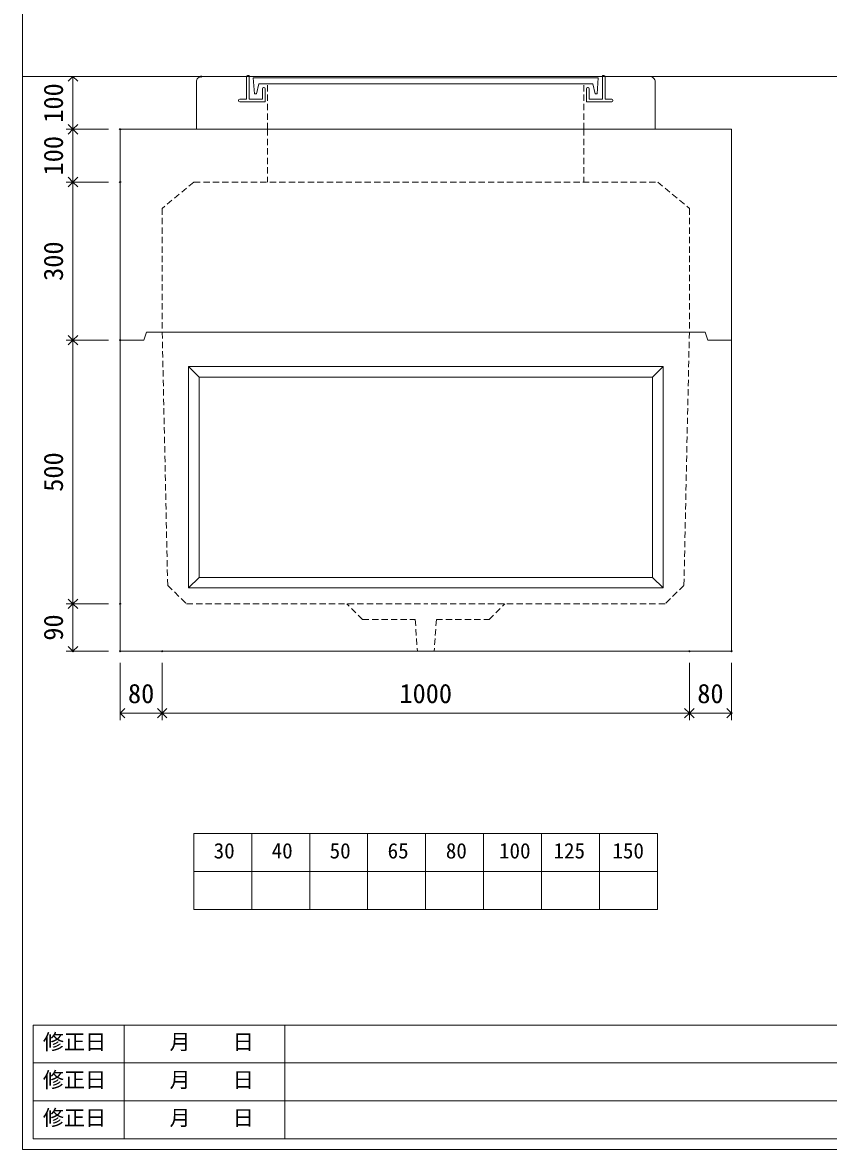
# Model space of a CAD drawing. Units: millimetres, scale not verified. Extents: x -4890 to 18490, y -2334 to 2334.
# Drawn here: x -1230 to 299, y -1941 to 196 of the extents above; entities that cross this region are included whole.
import ezdxf
from ezdxf.enums import TextEntityAlignment as Align

# ---------------------------------------------------------------- set-up
doc = ezdxf.new("R2010")
doc.units = ezdxf.units.MM
doc.header["$LTSCALE"] = 10
doc.header["$PDMODE"] = 32
doc.header["$PDSIZE"] = 2
doc.linetypes.add('DASHED1', pattern=[1.8, 1.2, -0.6])
doc.layers.add('0-1_Defpoints', color=7, linetype='Continuous')
for name, color, linetype, lineweight in [('0-2_waku', 7, 'Continuous', 18), ('0-3_gaikei', 7, 'Continuous', 18), ('0-4_kakure', 7, 'DASHED1', 5), ('0-5_sunpou', 7, 'Continuous', 5), ('0-9_uchigawa', 6, 'Continuous', 18), ('0-B_futa', 3, 'Continuous', 18), ('0-C_GL', 4, 'Continuous', 18), ('0-E_文字１', 7, 'Continuous', 18)]:
    doc.layers.add(name, color=color, linetype=linetype, lineweight=lineweight)
doc.styles.add('ＭＳ ゴシック', font='')
doc.styles.get('ＭＳ ゴシック').set_extended_font_data('MS Gothic')

# ---------------------------------------------------------------- blocks, each defined once
blk = doc.blocks.new('_Open90')
at = {"layer": '0-5_sunpou'}
blk.add_line((0, 0), (-1, 0), dxfattribs=at)
blk.add_lwpolyline([(-0.5, 0.5), (0, 0), (-0.5, -0.5)], dxfattribs=at)
blk = doc.blocks.new('D62')
at = {"layer": '0-1_Defpoints'}
for p in [(402.32, 1174.36), (482.32, 1174.36), (482.32, 1056.94)]:
    blk.add_point(p, dxfattribs=at)
at = {"layer": '0-5_sunpou'}
for p, q in [((402.32, 1152.36), (402.32, 1043.94)), ((482.32, 1152.36), (482.32, 1043.94)), ((420.32, 1056.94), (464.32, 1056.94))]:
    blk.add_line(p, q, dxfattribs=at)
at = {"layer": '0-5_sunpou', "xscale": 18, "yscale": 18, "rotation": 180}
blk.add_blockref('_Open90', (402.32, 1056.94), dxfattribs=at)
at = {"layer": '0-5_sunpou', "xscale": 18, "yscale": 18}
blk.add_blockref('_Open90', (482.32, 1056.94), dxfattribs=at)
at = {"layer": '0-5_sunpou', "style": 'ＭＳ ゴシック'}
blk.add_text('80', height=36.66, dxfattribs=at).set_placement((417.32, 1064.94), align=Align.BOTTOM_LEFT)
blk = doc.blocks.new('D63')
at = {"layer": '0-1_Defpoints'}
for p in [(482.32, 1174.36), (1482.32, 1174.36), (1482.32, 1056.94)]:
    blk.add_point(p, dxfattribs=at)
at = {"layer": '0-5_sunpou'}
for p, q in [((482.32, 1152.36), (482.32, 1043.94)), ((1482.32, 1152.36), (1482.32, 1043.94)), ((500.32, 1056.94), (1464.32, 1056.94))]:
    blk.add_line(p, q, dxfattribs=at)
at = {"layer": '0-5_sunpou', "xscale": 18, "yscale": 18, "rotation": 180}
blk.add_blockref('_Open90', (482.32, 1056.94), dxfattribs=at)
at = {"layer": '0-5_sunpou', "xscale": 18, "yscale": 18}
blk.add_blockref('_Open90', (1482.32, 1056.94), dxfattribs=at)
at = {"layer": '0-5_sunpou', "style": 'ＭＳ ゴシック'}
blk.add_text('1000', height=36.66, dxfattribs=at).set_placement((932.32, 1064.94), align=Align.BOTTOM_LEFT)
blk = doc.blocks.new('D64')
at = {"layer": '0-1_Defpoints'}
for p in [(1482.32, 1174.36), (1562.32, 1174.36), (1562.32, 1056.94)]:
    blk.add_point(p, dxfattribs=at)
at = {"layer": '0-5_sunpou'}
for p, q in [((1482.32, 1152.36), (1482.32, 1043.94)), ((1562.32, 1152.36), (1562.32, 1043.94)), ((1500.32, 1056.94), (1544.32, 1056.94))]:
    blk.add_line(p, q, dxfattribs=at)
at = {"layer": '0-5_sunpou', "xscale": 18, "yscale": 18, "rotation": 180}
blk.add_blockref('_Open90', (1482.32, 1056.94), dxfattribs=at)
at = {"layer": '0-5_sunpou', "xscale": 18, "yscale": 18}
blk.add_blockref('_Open90', (1562.32, 1056.94), dxfattribs=at)
at = {"layer": '0-5_sunpou', "style": 'ＭＳ ゴシック'}
blk.add_text('80', height=36.66, dxfattribs=at).set_placement((1497.32, 1064.94), align=Align.BOTTOM_LEFT)
blk = doc.blocks.new('D65')
at = {"layer": '0-1_Defpoints'}
for p in [(402.32, 1264.36), (313, 1174.36), (402.32, 1174.36)]:
    blk.add_point(p, dxfattribs=at)
at = {"layer": '0-5_sunpou'}
for p, q in [((380.32, 1264.36), (300, 1264.36)), ((313, 1246.36), (313, 1192.36)), ((380.32, 1174.36), (300, 1174.36))]:
    blk.add_line(p, q, dxfattribs=at)
at = {"layer": '0-5_sunpou', "xscale": 18, "yscale": 18}
for p, rotation in [((313, 1264.36), 90), ((313, 1174.36), 270)]:
    blk.add_blockref('_Open90', p, dxfattribs=dict(at, rotation=rotation))
at = {"layer": '0-5_sunpou', "style": 'ＭＳ ゴシック'}
blk.add_text('90', height=36.66, rotation=90, dxfattribs=at).set_placement((305, 1194.36), align=Align.BOTTOM_LEFT)
blk = doc.blocks.new('D66')
at = {"layer": '0-1_Defpoints'}
for p in [(402.32, 1764.36), (313, 1264.36), (402.32, 1264.36)]:
    blk.add_point(p, dxfattribs=at)
at = {"layer": '0-5_sunpou'}
for p, q in [((380.32, 1764.36), (300, 1764.36)), ((313, 1746.36), (313, 1282.36)), ((380.32, 1264.36), (300, 1264.36))]:
    blk.add_line(p, q, dxfattribs=at)
at = {"layer": '0-5_sunpou', "xscale": 18, "yscale": 18}
for p, rotation in [((313, 1764.36), 90), ((313, 1264.36), 270)]:
    blk.add_blockref('_Open90', p, dxfattribs=dict(at, rotation=rotation))
at = {"layer": '0-5_sunpou', "style": 'ＭＳ ゴシック'}
blk.add_text('500', height=36.66, rotation=90, dxfattribs=at).set_placement((305, 1476.86), align=Align.BOTTOM_LEFT)
blk = doc.blocks.new('D44')
at = {"layer": '0-1_Defpoints'}
for p in [(556.15, 2264.36), (313, 2164.36), (402.32, 2164.36)]:
    blk.add_point(p, dxfattribs=at)
at = {"layer": '0-5_sunpou'}
for p, q in [((534.15, 2264.36), (300, 2264.36)), ((313, 2246.36), (313, 2182.36)), ((380.32, 2164.36), (300, 2164.36))]:
    blk.add_line(p, q, dxfattribs=at)
at = {"layer": '0-5_sunpou', "xscale": 18, "yscale": 18}
for p, rotation in [((313, 2264.36), 90), ((313, 2164.36), 270)]:
    blk.add_blockref('_Open90', p, dxfattribs=dict(at, rotation=rotation))
at = {"layer": '0-5_sunpou', "style": 'ＭＳ ゴシック'}
blk.add_text('100', height=36.66, rotation=90, dxfattribs=at).set_placement((305, 2176.86), align=Align.BOTTOM_LEFT)
blk = doc.blocks.new('D45')
at = {"layer": '0-1_Defpoints'}
for p in [(402.32, 2164.36), (313, 2064.36), (402.32, 2064.36)]:
    blk.add_point(p, dxfattribs=at)
at = {"layer": '0-5_sunpou'}
for p, q in [((380.32, 2164.36), (300, 2164.36)), ((313, 2146.36), (313, 2082.36)), ((380.32, 2064.36), (300, 2064.36))]:
    blk.add_line(p, q, dxfattribs=at)
at = {"layer": '0-5_sunpou', "xscale": 18, "yscale": 18}
for p, rotation in [((313, 2164.36), 90), ((313, 2064.36), 270)]:
    blk.add_blockref('_Open90', p, dxfattribs=dict(at, rotation=rotation))
at = {"layer": '0-5_sunpou', "style": 'ＭＳ ゴシック'}
blk.add_text('100', height=36.66, rotation=90, dxfattribs=at).set_placement((305, 2076.86), align=Align.BOTTOM_LEFT)
blk = doc.blocks.new('D46')
at = {"layer": '0-1_Defpoints'}
for p in [(402.32, 2064.36), (313, 1764.36), (402.32, 1764.36)]:
    blk.add_point(p, dxfattribs=at)
at = {"layer": '0-5_sunpou'}
for p, q in [((380.32, 2064.36), (300, 2064.36)), ((313, 2046.36), (313, 1782.36)), ((380.32, 1764.36), (300, 1764.36))]:
    blk.add_line(p, q, dxfattribs=at)
at = {"layer": '0-5_sunpou', "xscale": 18, "yscale": 18}
for p, rotation in [((313, 2064.36), 90), ((313, 1764.36), 270)]:
    blk.add_blockref('_Open90', p, dxfattribs=dict(at, rotation=rotation))
at = {"layer": '0-5_sunpou', "style": 'ＭＳ ゴシック'}
blk.add_text('300', height=36.66, rotation=90, dxfattribs=at).set_placement((305, 1876.86), align=Align.BOTTOM_LEFT)

msp = doc.modelspace()

# ---------------------------------------------------------------- linework, layer by layer
at = {"layer": '0-2_waku'}
for p, q in [((-1230.32, 2333.87), (-1230.32, -1941.13)), ((-1230.32, 2333.87), (-1230.32, -1941.13)), ((-1230.32, 2333.87), (-1230.32, -1941.13)), ((-905.6, -1342.13), (-25.6, -1342.13)), ((-905.6, -1342.13), (-905.6, -1486.13)), ((-905.6, -1342.13), (-905.6, -1486.13)), ((-905.6, -1342.13), (-905.6, -1486.13)), ((-905.6, -1342.13), (-905.6, -1486.13)), ((-795.6, -1342.13), (-795.6, -1486.13)), ((-685.6, -1342.13), (-685.6, -1486.13)), ((-685.6, -1342.13), (-685.6, -1486.13)), ((-575.6, -1342.13), (-575.6, -1486.13)), ((-465.6, -1342.13), (-465.6, -1486.13)), ((-355.6, -1342.13), (-355.6, -1486.13)), ((-245.6, -1342.13), (-245.6, -1486.13)), ((-135.6, -1342.13), (-135.6, -1486.13)), ((-25.6, -1342.13), (-25.6, -1486.13)), ((-905.6, -1414.13), (-25.6, -1414.13)), ((-905.6, -1486.13), (-25.6, -1486.13)), ((-1210.32, -1705.13), (-1210.32, -1921.13)), ((-1210.32, -1705.13), (817.68, -1705.13)), ((-1037.82, -1705.13), (-1037.82, -1921.13)), ((-732.82, -1705.13), (-732.82, -1921.13)), ((-732.82, -1705.13), (-732.82, -1921.13)), ((-1210.32, -1777.13), (817.68, -1777.13)), ((-1210.32, -1849.13), (529.68, -1849.13)), ((-1210.32, -1921.13), (817.68, -1921.13)), ((-1230.32, -1941.13), (4889.68, -1941.13)), ((-1230.32, -1941.13), (4889.68, -1941.13))]:
    msp.add_line(p, q, dxfattribs=at)
at = {"layer": '0-3_gaikei'}
for p, q in [((-890.32, 93.87), (-805.32, 93.87)), ((-125.32, 93.87), (-40.32, 93.87)), ((-900.32, -6.13), (-900.32, 83.87)), ((-30.32, -6.13), (-30.32, 83.87)), ((-1045.32, -6.13), (-1045.32, -996.13)), ((114.68, -6.13), (-1045.32, -6.13)), ((-900.32, -6.13), (-790.32, -6.13)), ((-900.32, -6.13), (-790.32, -6.13)), ((-900.32, -6.13), (-790.32, -6.13)), ((-865.32, -6.13), (-65.32, -6.13)), ((-865.32, -6.13), (-65.32, -6.13)), ((-30.32, -6.13), (-140.32, -6.13)), ((-30.32, -6.13), (-140.32, -6.13)), ((-30.32, -6.13), (-140.32, -6.13)), ((-30.32, -6.13), (-140.32, -6.13)), ((114.68, -6.13), (114.68, -996.13)), ((-995.32, -391.13), (-1000.32, -406.13)), ((-465.32, -391.13), (-995.32, -391.13)), ((64.68, -391.13), (-465.32, -391.13)), ((64.68, -391.13), (69.68, -406.13)), ((-1020.32, -406.13), (-1045.32, -406.13)), ((-1020.32, -406.13), (-1045.32, -406.13)), ((-1000.32, -406.13), (-1045.32, -406.13)), ((-1045.32, -406.13), (-1045.32, -996.13)), ((114.68, -406.13), (69.68, -406.13)), ((89.68, -406.13), (114.68, -406.13)), ((89.68, -406.13), (114.68, -406.13)), ((-1045.32, -996.13), (114.68, -996.13))]:
    msp.add_line(p, q, dxfattribs=at)
msp.add_lwpolyline([(-1045.32, -996.13), (114.68, -996.13), (114.68, -406.13)], dxfattribs=at)
for centre, radius, start, end in [((-890.9, 84.45), 9.44, 86.47383, 183.52617), ((-39.98, 84.2), 9.68, 358.04251, 91.95749)]:
    msp.add_arc(centre, radius, start, end, dxfattribs=at)
at = {"layer": '0-4_kakure'}
for p, q in [((-765.32, -6.13), (-765.32, 80.37)), ((-165.32, -6.13), (-165.32, 80.37)), ((-765.32, -6.13), (-765.32, -106.13)), ((-165.32, -6.13), (-165.32, -106.13)), ((-905.32, -106.13), (-965.32, -156.13)), ((-905.32, -106.13), (-25.32, -106.13)), ((-25.32, -106.13), (34.68, -156.13)), ((-965.32, -156.13), (-965.32, -391.13)), ((34.68, -156.13), (34.68, -391.13)), ((-954.99, -871.13), (-965.32, -391.13)), ((34.68, -391.13), (24.36, -871.13)), ((-954.99, -871.13), (-919.23, -906.13)), ((24.36, -871.13), (-11.4, -906.13)), ((-919.23, -906.13), (-465.32, -906.13)), ((-585.32, -936.13), (-615.32, -906.13)), ((-11.4, -906.13), (-465.32, -906.13)), ((-345.32, -936.13), (-315.32, -906.13)), ((-585.32, -936.13), (-485.32, -936.13)), ((-485.32, -936.13), (-481.32, -996.13)), ((-445.32, -936.13), (-449.32, -996.13)), ((-445.32, -936.13), (-345.32, -936.13))]:
    msp.add_line(p, q, dxfattribs=at)
at = {"layer": '0-9_uchigawa'}
for p, q in [((-915.32, -456.13), (-465.32, -456.13)), ((-915.32, -876.13), (-915.32, -456.13)), ((-915.32, -456.13), (-895.32, -476.13)), ((-465.32, -456.13), (-15.32, -456.13)), ((-15.32, -876.13), (-15.32, -456.13)), ((-895.32, -476.13), (-465.32, -476.13)), ((-895.32, -856.13), (-895.32, -476.13)), ((-35.32, -856.13), (-35.32, -476.13)), ((-915.32, -876.13), (-895.32, -856.13)), ((-915.32, -876.13), (-15.32, -876.13)), ((-895.32, -856.13), (-35.32, -856.13)), ((-15.32, -876.13), (-35.32, -856.13))]:
    msp.add_line(p, q, dxfattribs=at)
msp.add_lwpolyline([(-465.32, -476.13), (-35.32, -476.13), (-15.32, -456.13)], dxfattribs=at)
at = {"layer": '0-B_futa'}
for p, q in [((-805.32, 93.87), (-805.32, 50.87)), ((-803.32, 95.87), (-800.32, 95.87)), ((-800.32, 95.87), (-800.32, 50.87)), ((-792.5, 91.37), (-138.17, 91.37)), ((-792.5, 91.37), (-790.01, 61.37)), ((-138.17, 91.37), (-140.42, 61.37)), ((-130.32, 95.87), (-130.32, 50.87)), ((-130.32, 95.87), (-127.32, 95.87)), ((-125.32, 93.87), (-125.32, 50.87)), ((-781.99, 80.37), (-786.3, 61.37)), ((-781.99, 80.37), (-148.65, 80.37)), ((-775.32, 70.87), (-775.32, 50.87)), ((-773.32, 72.87), (-772.32, 72.87)), ((-770.32, 70.87), (-770.32, 45.87)), ((-160.32, 70.87), (-160.32, 45.87)), ((-157.32, 72.87), (-158.32, 72.87)), ((-155.32, 70.87), (-155.32, 50.87)), ((-148.65, 80.37), (-144.33, 61.37)), ((-820.32, 48.87), (-820.32, 47.87)), ((-818.32, 50.87), (-805.32, 50.87)), ((-770.32, 45.87), (-818.32, 45.87)), ((-800.32, 50.87), (-775.32, 50.87)), ((-790.01, 61.37), (-786.3, 61.37)), ((-160.32, 45.87), (-112.32, 45.87)), ((-130.32, 50.87), (-155.32, 50.87)), ((-140.42, 61.37), (-144.33, 61.37)), ((-112.32, 50.87), (-125.32, 50.87)), ((-110.32, 48.87), (-110.32, 47.87))]:
    msp.add_line(p, q, dxfattribs=at)
for centre, start, end in [((-803.32, 93.87), 90, 180), ((-127.32, 93.87), 0, 90), ((-773.32, 70.87), 90, 180), ((-772.32, 70.87), 0, 90), ((-158.32, 70.87), 90, 180), ((-157.32, 70.87), 0, 90), ((-818.32, 48.87), 90, 180), ((-818.32, 47.87), 180, 270), ((-112.32, 48.87), 0, 90), ((-112.32, 47.87), 270, 0)]:
    msp.add_arc(centre, 2, start, end, dxfattribs=at)
at = {"layer": '0-C_GL'}
msp.add_line((-1230.32, 93.87), (4889.68, 93.87), dxfattribs=at)
msp.add_line((-1230.32, 93.87), (4889.68, 93.87), dxfattribs=at)

# ---------------------------------------------------------------- block references
at = {"layer": '0-5_sunpou'}
for name in ['D44', 'D45', 'D46', 'D66', 'D65', 'D62', 'D63', 'D64']:
    msp.add_blockref(name, (-1447.63, -2170.5), dxfattribs=at)

# ---------------------------------------------------------------- texts
at = {"layer": '0-E_文字１', "style": 'ＭＳ ゴシック'}
for s, p in [('30', (-867.75, -1398.03)), ('40', (-757.75, -1398.03)), ('50', (-647.75, -1398.03)), ('65', (-537.75, -1398.03)), ('80', (-427.34, -1398.03)), ('100', (-326.47, -1398.03)), ('125', (-223.08, -1398.03)), ('150', (-111.32, -1398.03)), ('修正日', (-1191.67, -1760.43)), ('\u3000\u3000月\u3000\u3000日', (-1031.52, -1760.43)), ('修正日', (-1191.67, -1832.43)), ('\u3000\u3000月\u3000\u3000日', (-1031.52, -1832.43)), ('修正日', (-1191.67, -1904.43)), ('\u3000\u3000月\u3000\u3000日', (-1031.52, -1904.43))]:
    msp.add_text(s, height=29.33, dxfattribs=at).set_placement(p, align=Align.BOTTOM_LEFT)

doc.saveas('drawing.dxf')
